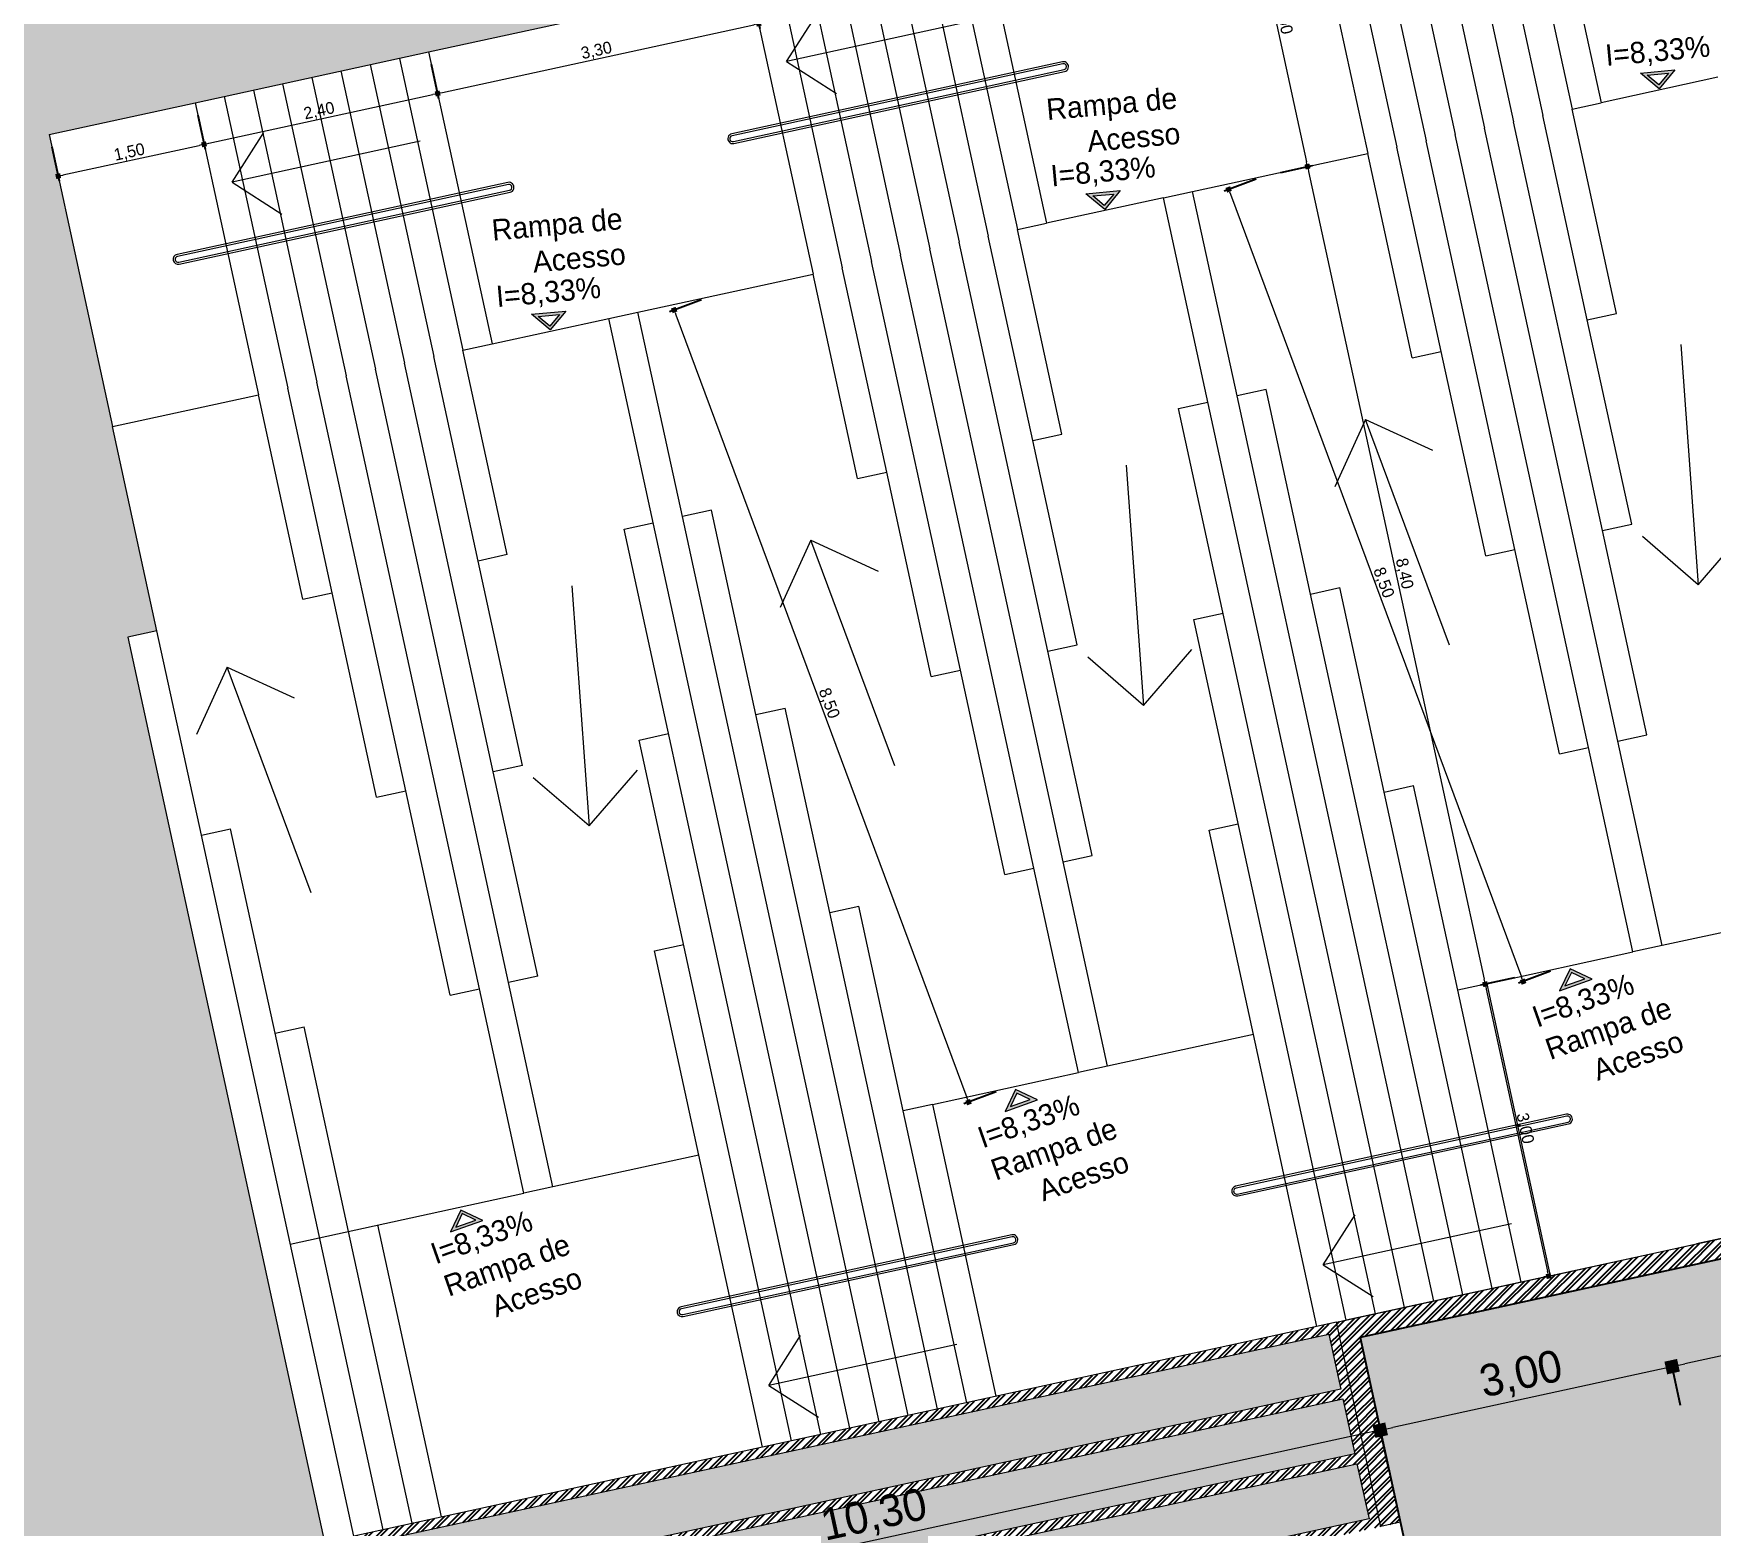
# Model space of a CAD drawing. Header units: millimetres. Extents: x 3006 to 6000, y 1661 to 3774.
# Drawn here: x 4697.79 to 4714.64, y 1877.92 to 1892.91 of the extents above; entities that cross this region are included whole.
import ezdxf

# ---------------------------------------------------------------- set-up
doc = ezdxf.new("R2010")
doc.units = ezdxf.units.MM
doc.header["$LTSCALE"] = 10
for name, color, linetype, lineweight in [('.10 ultra fina', 240, 'Continuous', 5), ('.20', 130, 'Continuous', 20), ('COTAS', 230, 'Continuous', 15), ('MARCAÇÕES', 230, 'Continuous', 15)]:
    doc.layers.add(name, color=color, linetype=linetype, lineweight=lineweight)
doc.layers.add('.20 hachura', color=185, linetype='Continuous')
doc.layers.add('Escrita', color=34, linetype='Continuous')
doc.layers.add('Verde', color=7, linetype='Continuous', true_color=0x136734)
doc.styles.add('Texto Wilian', font='himalaya.ttf')
doc.dimstyles.new('Cota 1-200 Exter WMJ', dxfattribs={"dimtxt": 0.32, "dimasz": 0.13, "dimexe": 0.05, "dimexo": 0.3, "dimgap": 0.03, "dimtad": 1, "dimzin": 1, "dimtxsty": 'Texto Wilian', "dimblk": 'BOXFILLED', "dimcen": 0, "dimclrd": 230, "dimclre": 230, "dimclrt": 104, "dimazin": 0, "dimtfac": 1, "dimtix": 1, "dimtmove": 0, "dimatfit": 3, "dimfxl": 0.4, "dimfxlon": 1, "dimlwd": 20, "dimarcsym": 2})
doc.dimstyles.new('Cota 1-75 Exter WMJ', dxfattribs={"dimtxt": 0.12, "dimasz": 0.05, "dimexe": 0.05, "dimexo": 0.1, "dimgap": 0.002, "dimtad": 1, "dimzin": 1, "dimtxsty": 'Texto Wilian', "dimblk": 'BOXFILLED', "dimcen": 2.5, "dimclrd": 230, "dimclre": 230, "dimclrt": 104, "dimazin": 0, "dimtfac": 1, "dimtix": 1, "dimtmove": 0, "dimatfit": 3, "dimfxl": 0.3, "dimfxlon": 1, "dimlwd": 20, "dimarcsym": 1})

# ---------------------------------------------------------------- blocks, each defined once
blk = doc.blocks.new('_BoxFilled')
at = {"color": 0, "linetype": 'ByBlock', "lineweight": -2}
blk.add_line((-0.5, 0), (-1, 0), dxfattribs=at)
at = {"color": 0, "linetype": 'ByBlock'}
blk.add_solid([(-0.5, 0.5), (0.5, 0.5), (-0.5, -0.5), (0.5, -0.5)], dxfattribs=at)
blk = doc.blocks.new('*D846')
at = {"layer": 'COTAS', "color": 230, "lineweight": -2, "ltscale": 10, "transparency": 16777216}
for p, q in [((4720.973, 1880.582), (4720.878, 1881.021)), ((4714.328, 1879.137), (4714.233, 1879.577))]:
    blk.add_line(p, q, dxfattribs=at)
at = {"layer": 'COTAS', "color": 230, "linetype": 'Continuous', "lineweight": 20, "ltscale": 10, "transparency": 16777216}
blk.add_line((4720.761, 1880.945), (4714.371, 1879.555), dxfattribs=at)
at = {"layer": 'Defpoints', "color": 0, "ltscale": 10, "transparency": 16777216}
for p in [(4714.243, 1879.528), (4721.302, 1879.071), (4714.657, 1877.626)]:
    blk.add_point(p, dxfattribs=at)
at = {"layer": 'COTAS', "color": 230, "lineweight": 20, "ltscale": 10, "transparency": 16777216, "xscale": 0.13, "yscale": 0.13, "zscale": 0.13}
for p, rotation in [((4720.888, 1880.973), 12.26756816736686), ((4714.243, 1879.528), 192.2675681673669)]:
    blk.add_blockref('_BoxFilled', p, dxfattribs=dict(at, rotation=rotation))
at = {"layer": 'COTAS', "color": 104, "ltscale": 10, "transparency": 16777216, "insert": (4717.517, 1880.474), "char_height": 0.32, "attachment_point": 5, "rotation": 12.2676, "style": 'Texto Wilian'}
blk.add_mtext('6,80', dxfattribs=at)
blk = doc.blocks.new('*D847')
at = {"layer": 'COTAS', "color": 230, "linetype": 'Continuous', "lineweight": 20, "ltscale": 10, "transparency": 16777216}
blk.add_line((4714.116, 1879.5), (4711.439, 1878.918), dxfattribs=at)
at = {"layer": 'COTAS', "color": 230, "lineweight": -2, "ltscale": 10, "transparency": 16777216}
for p, q in [((4714.328, 1879.137), (4714.233, 1879.577)), ((4711.397, 1878.499), (4711.301, 1878.939))]:
    blk.add_line(p, q, dxfattribs=at)
at = {"layer": 'Defpoints', "color": 0, "ltscale": 10, "transparency": 16777216}
for p in [(4711.312, 1878.89), (4714.657, 1877.626), (4711.725, 1876.989)]:
    blk.add_point(p, dxfattribs=at)
at = {"layer": 'COTAS', "color": 230, "lineweight": 20, "ltscale": 10, "transparency": 16777216, "xscale": 0.13, "yscale": 0.13, "zscale": 0.13}
for p, rotation in [((4714.243, 1879.528), 12.26756816736686), ((4711.312, 1878.89), 192.2675681673669)]:
    blk.add_blockref('_BoxFilled', p, dxfattribs=dict(at, rotation=rotation))
at = {"layer": 'COTAS', "color": 104, "ltscale": 10, "transparency": 16777216, "insert": (4712.729, 1879.433), "char_height": 0.32, "attachment_point": 5, "rotation": 12.2676, "style": 'Texto Wilian'}
blk.add_mtext('3,00', dxfattribs=at)
blk = doc.blocks.new('*D848')
at = {"layer": 'COTAS', "color": 230, "lineweight": -2, "ltscale": 10, "transparency": 16777216}
for p, q in [((4711.397, 1878.499), (4711.301, 1878.939)), ((4701.332, 1876.311), (4701.237, 1876.751))]:
    blk.add_line(p, q, dxfattribs=at)
at = {"layer": 'COTAS', "color": 230, "linetype": 'Continuous', "lineweight": 20, "ltscale": 10, "transparency": 16777216}
blk.add_line((4711.185, 1878.863), (4701.374, 1876.729), dxfattribs=at)
at = {"layer": 'Defpoints', "color": 0, "ltscale": 10, "transparency": 16777216}
for p in [(4711.725, 1876.989), (4701.247, 1876.702), (4701.661, 1874.8)]:
    blk.add_point(p, dxfattribs=at)
at = {"layer": 'COTAS', "color": 230, "lineweight": 20, "ltscale": 10, "transparency": 16777216, "xscale": 0.13, "yscale": 0.13, "zscale": 0.13}
for p, rotation in [((4711.312, 1878.89), 12.26756816736686), ((4701.247, 1876.702), 192.2675681673669)]:
    blk.add_blockref('_BoxFilled', p, dxfattribs=dict(at, rotation=rotation))
at = {"layer": 'COTAS', "color": 104, "ltscale": 10, "transparency": 16777216, "insert": (4706.231, 1878.02), "char_height": 0.32, "attachment_point": 5, "rotation": 12.2676, "style": 'Texto Wilian'}
blk.add_mtext('10,30', dxfattribs=at)
blk = doc.blocks.new('*D957')
at = {"layer": 'COTAS', "color": 230, "lineweight": -2, "ltscale": 10, "transparency": 16777216}
for p, q in [((4709.675, 1894.45), (4709.992, 1894.519)), ((4710.312, 1891.518), (4710.63, 1891.587))]:
    blk.add_line(p, q, dxfattribs=at)
at = {"layer": 'COTAS', "color": 230, "linetype": 'Continuous', "lineweight": 20, "ltscale": 10, "transparency": 16777216}
blk.add_line((4709.954, 1894.459), (4710.57, 1891.625), dxfattribs=at)
at = {"layer": 'Defpoints', "color": 0, "ltscale": 10, "transparency": 16777216}
for p in [(4709.577, 1894.428), (4710.581, 1891.577), (4710.215, 1891.497)]:
    blk.add_point(p, dxfattribs=at)
at = {"layer": 'COTAS', "color": 230, "lineweight": 20, "ltscale": 10, "transparency": 16777216, "xscale": 0.05, "yscale": 0.05, "zscale": 0.05}
for p, rotation in [((4709.944, 1894.508), 102.2675681673714), ((4710.581, 1891.577), 282.2675681673713)]:
    blk.add_blockref('_BoxFilled', p, dxfattribs=dict(at, rotation=rotation))
at = {"layer": 'COTAS', "color": 104, "ltscale": 10, "transparency": 16777216, "insert": (4710.337, 1893.059), "char_height": 0.12, "attachment_point": 5, "rotation": 282.2676, "style": 'Texto Wilian'}
blk.add_mtext('3,00', dxfattribs=at)
blk = doc.blocks.new('*D958')
at = {"layer": 'COTAS', "color": 230, "lineweight": -2, "ltscale": 10, "transparency": 16777216}
for p, q in [((4710.312, 1891.518), (4710.63, 1891.587)), ((4712.659, 1883.432), (4712.317, 1883.358))]:
    blk.add_line(p, q, dxfattribs=at)
at = {"layer": 'COTAS', "color": 230, "linetype": 'Continuous', "lineweight": 20, "ltscale": 10, "transparency": 16777216}
blk.add_line((4710.592, 1891.528), (4712.355, 1883.417), dxfattribs=at)
at = {"layer": 'Defpoints', "color": 0, "ltscale": 10, "transparency": 16777216}
for p in [(4710.215, 1891.497), (4712.97, 1883.5), (4712.366, 1883.368)]:
    blk.add_point(p, dxfattribs=at)
at = {"layer": 'COTAS', "color": 230, "lineweight": 20, "ltscale": 10, "transparency": 16777216, "xscale": 0.05, "yscale": 0.05, "zscale": 0.05}
for p, rotation in [((4710.581, 1891.577), 102.2675681673714), ((4712.366, 1883.368), 282.2675681673714)]:
    blk.add_blockref('_BoxFilled', p, dxfattribs=dict(at, rotation=rotation))
at = {"layer": 'COTAS', "color": 104, "ltscale": 10, "transparency": 16777216, "insert": (4711.548, 1887.489), "char_height": 0.12, "attachment_point": 5, "rotation": 282.2676, "style": 'Texto Wilian'}
blk.add_mtext('8,40', dxfattribs=at)
blk = doc.blocks.new('*D959')
at = {"layer": 'COTAS', "color": 230, "lineweight": -2, "ltscale": 10, "transparency": 16777216}
for p, q in [((4712.659, 1883.432), (4712.317, 1883.358)), ((4713.003, 1880.437), (4712.954, 1880.426))]:
    blk.add_line(p, q, dxfattribs=at)
at = {"layer": 'COTAS', "color": 230, "linetype": 'Continuous', "lineweight": 20, "ltscale": 10, "transparency": 16777216}
blk.add_line((4712.376, 1883.319), (4712.993, 1880.486), dxfattribs=at)
at = {"layer": 'Defpoints', "color": 0, "ltscale": 10, "transparency": 16777216}
for p in [(4712.97, 1883.5), (4713.003, 1880.437), (4713.022, 1880.441)]:
    blk.add_point(p, dxfattribs=at)
at = {"layer": 'COTAS', "color": 230, "lineweight": 20, "ltscale": 10, "transparency": 16777216, "xscale": 0.05, "yscale": 0.05, "zscale": 0.05}
for p, rotation in [((4712.366, 1883.368), 102.2675681673714), ((4713.003, 1880.437), 282.2675681673714)]:
    blk.add_blockref('_BoxFilled', p, dxfattribs=dict(at, rotation=rotation))
at = {"layer": 'COTAS', "color": 104, "ltscale": 10, "transparency": 16777216, "insert": (4712.76, 1881.919), "char_height": 0.12, "attachment_point": 5, "rotation": 282.2676, "style": 'Texto Wilian'}
blk.add_mtext('3,00', dxfattribs=at)
blk = doc.blocks.new('*D960')
at = {"layer": 'COTAS', "color": 230, "lineweight": -2, "ltscale": 10, "transparency": 16777216}
for p, q in [((4699.436, 1892.093), (4699.51, 1891.751)), ((4697.97, 1891.774), (4698.044, 1891.432))]:
    blk.add_line(p, q, dxfattribs=at)
at = {"layer": 'COTAS', "color": 230, "linetype": 'Continuous', "lineweight": 20, "ltscale": 10, "transparency": 16777216}
blk.add_line((4698.082, 1891.492), (4699.45, 1891.789), dxfattribs=at)
at = {"layer": 'Defpoints', "color": 0, "ltscale": 10, "transparency": 16777216}
for p in [(4699.409, 1892.217), (4697.943, 1891.899), (4699.499, 1891.8)]:
    blk.add_point(p, dxfattribs=at)
at = {"layer": 'COTAS', "color": 230, "lineweight": 20, "ltscale": 10, "transparency": 16777216, "xscale": 0.05, "yscale": 0.05, "zscale": 0.05}
for p, rotation in [((4699.499, 1891.8), 12.26756816735529), ((4698.034, 1891.481), 192.2675681673553)]:
    blk.add_blockref('_BoxFilled', p, dxfattribs=dict(at, rotation=rotation))
at = {"layer": 'COTAS', "color": 104, "ltscale": 10, "transparency": 16777216, "insert": (4698.75, 1891.715), "char_height": 0.12, "attachment_point": 5, "rotation": 12.2676, "style": 'Texto Wilian'}
blk.add_mtext('1,50', dxfattribs=at)
blk = doc.blocks.new('*D961')
at = {"layer": 'COTAS', "color": 230, "lineweight": -2, "ltscale": 10, "transparency": 16777216}
for p, q in [((4701.781, 1892.603), (4701.855, 1892.261)), ((4699.436, 1892.093), (4699.51, 1891.751))]:
    blk.add_line(p, q, dxfattribs=at)
at = {"layer": 'COTAS', "color": 230, "linetype": 'Continuous', "lineweight": 20, "ltscale": 10, "transparency": 16777216}
blk.add_line((4699.548, 1891.81), (4701.796, 1892.299), dxfattribs=at)
at = {"layer": 'Defpoints', "color": 0, "ltscale": 10, "transparency": 16777216}
for p in [(4701.754, 1892.727), (4701.845, 1892.31), (4699.409, 1892.217)]:
    blk.add_point(p, dxfattribs=at)
at = {"layer": 'COTAS', "color": 230, "lineweight": 20, "ltscale": 10, "transparency": 16777216, "xscale": 0.05, "yscale": 0.05, "zscale": 0.05}
for p, rotation in [((4701.845, 1892.31), 12.26756816735529), ((4699.499, 1891.8), 192.2675681673553)]:
    blk.add_blockref('_BoxFilled', p, dxfattribs=dict(at, rotation=rotation))
at = {"layer": 'COTAS', "color": 104, "ltscale": 10, "transparency": 16777216, "insert": (4700.656, 1892.13), "char_height": 0.12, "attachment_point": 5, "rotation": 12.2676, "style": 'Texto Wilian'}
blk.add_mtext('2,40', dxfattribs=at)
blk = doc.blocks.new('*D962')
at = {"layer": 'COTAS', "color": 230, "lineweight": -2, "ltscale": 10, "transparency": 16777216}
for p, q in [((4705.005, 1893.304), (4705.08, 1892.962)), ((4701.781, 1892.603), (4701.855, 1892.261))]:
    blk.add_line(p, q, dxfattribs=at)
at = {"layer": 'COTAS', "color": 230, "linetype": 'Continuous', "lineweight": 20, "ltscale": 10, "transparency": 16777216}
blk.add_line((4701.893, 1892.32), (4705.02, 1893), dxfattribs=at)
at = {"layer": 'Defpoints', "color": 0, "ltscale": 10, "transparency": 16777216}
for p in [(4704.978, 1893.428), (4705.069, 1893.011), (4701.754, 1892.727)]:
    blk.add_point(p, dxfattribs=at)
at = {"layer": 'COTAS', "color": 230, "lineweight": 20, "ltscale": 10, "transparency": 16777216, "xscale": 0.05, "yscale": 0.05, "zscale": 0.05}
for p, rotation in [((4705.069, 1893.011), 12.26756816735529), ((4701.845, 1892.31), 192.2675681673553)]:
    blk.add_blockref('_BoxFilled', p, dxfattribs=dict(at, rotation=rotation))
at = {"layer": 'COTAS', "color": 104, "ltscale": 10, "transparency": 16777216, "insert": (4703.441, 1892.735), "char_height": 0.12, "attachment_point": 5, "rotation": 12.2676, "style": 'Texto Wilian'}
blk.add_mtext('3,30', dxfattribs=at)
blk = doc.blocks.new('*D969')
at = {"layer": 'COTAS', "color": 230, "lineweight": -2, "ltscale": 10, "transparency": 16777216}
for p, q in [((4704.496, 1890.239), (4704.173, 1890.119)), ((4707.453, 1882.286), (4707.13, 1882.165))]:
    blk.add_line(p, q, dxfattribs=at)
at = {"layer": 'COTAS', "color": 230, "linetype": 'Continuous', "lineweight": 20, "ltscale": 10, "transparency": 16777216}
blk.add_line((4704.237, 1890.089), (4707.16, 1882.23), dxfattribs=at)
at = {"layer": 'Defpoints', "color": 0, "ltscale": 10, "transparency": 16777216}
for p in [(4704.59, 1890.274), (4707.547, 1882.321), (4707.177, 1882.183)]:
    blk.add_point(p, dxfattribs=at)
at = {"layer": 'COTAS', "color": 230, "lineweight": 20, "ltscale": 10, "transparency": 16777216, "xscale": 0.05, "yscale": 0.05, "zscale": 0.05}
for p, rotation in [((4704.22, 1890.136), 110.3976705215174), ((4707.177, 1882.183), 290.3976705215175)]:
    blk.add_blockref('_BoxFilled', p, dxfattribs=dict(at, rotation=rotation))
at = {"layer": 'COTAS', "color": 104, "ltscale": 10, "transparency": 16777216, "insert": (4705.77, 1886.186), "char_height": 0.12, "attachment_point": 5, "rotation": 290.3977, "style": 'Texto Wilian'}
blk.add_mtext('8,50', dxfattribs=at)
blk = doc.blocks.new('*D970')
at = {"layer": 'COTAS', "color": 230, "lineweight": -2, "ltscale": 10, "transparency": 16777216}
for p, q in [((4710.066, 1891.45), (4709.743, 1891.33)), ((4713.023, 1883.497), (4712.7, 1883.377))]:
    blk.add_line(p, q, dxfattribs=at)
at = {"layer": 'COTAS', "color": 230, "linetype": 'Continuous', "lineweight": 20, "ltscale": 10, "transparency": 16777216}
blk.add_line((4709.807, 1891.3), (4712.729, 1883.441), dxfattribs=at)
at = {"layer": 'Defpoints', "color": 0, "ltscale": 10, "transparency": 16777216}
for p in [(4710.16, 1891.485), (4713.117, 1883.532), (4712.747, 1883.394)]:
    blk.add_point(p, dxfattribs=at)
at = {"layer": 'COTAS', "color": 230, "lineweight": 20, "ltscale": 10, "transparency": 16777216, "xscale": 0.05, "yscale": 0.05, "zscale": 0.05}
for p, rotation in [((4709.789, 1891.347), 110.3976705215174), ((4712.747, 1883.394), 290.3976705215175)]:
    blk.add_blockref('_BoxFilled', p, dxfattribs=dict(at, rotation=rotation))
at = {"layer": 'COTAS', "color": 104, "ltscale": 10, "transparency": 16777216, "insert": (4711.34, 1887.397), "char_height": 0.12, "attachment_point": 5, "rotation": 290.3977, "style": 'Texto Wilian'}
blk.add_mtext('8,50', dxfattribs=at)

msp = doc.modelspace()

# ---------------------------------------------------------------- hatches: boundary and pattern name
at = {"layer": '.10 ultra fina', "lineweight": 5}
h = msp.add_hatch(color=240, dxfattribs=at)
h.dxf.hatch_style = 1
h.paths.add_polyline_path([(4713.925, 1892.515), (4714.27, 1892.546), (4714.113, 1892.358)])
h.paths.add_polyline_path([(4713.994, 1892.493), (4714.11, 1892.397), (4714.206, 1892.513)], flags=16)
h = msp.add_hatch(color=240, dxfattribs=at)
h.dxf.hatch_style = 1
h.paths.add_polyline_path([(4708.356, 1891.304), (4708.7, 1891.335), (4708.544, 1891.147)])
h.paths.add_polyline_path([(4708.424, 1891.282), (4708.54, 1891.186), (4708.636, 1891.301)], flags=16)
h = msp.add_hatch(color=240, dxfattribs=at)
h.dxf.hatch_style = 1
h.paths.add_polyline_path([(4702.786, 1890.093), (4703.131, 1890.124), (4702.974, 1889.936)])
h.paths.add_polyline_path([(4702.855, 1890.071), (4702.97, 1889.975), (4703.067, 1890.09)], flags=16)
h = msp.add_hatch(color=240, dxfattribs=at)
h.dxf.hatch_style = 1
h.paths.add_polyline_path([(4713.113, 1883.302), (4713.439, 1883.417), (4713.218, 1883.523)])
h.paths.add_polyline_path([(4713.166, 1883.35), (4713.231, 1883.486), (4713.367, 1883.421)], flags=16)
h = msp.add_hatch(color=240, dxfattribs=at)
h.dxf.hatch_style = 1
h.paths.add_polyline_path([(4707.543, 1882.091), (4707.869, 1882.206), (4707.649, 1882.312)])
h.paths.add_polyline_path([(4707.597, 1882.139), (4707.662, 1882.275), (4707.797, 1882.21)], flags=16)
h = msp.add_hatch(color=240, dxfattribs=at)
h.dxf.hatch_style = 1
h.paths.add_polyline_path([(4701.973, 1880.88), (4702.3, 1880.995), (4702.079, 1881.1)])
h.paths.add_polyline_path([(4702.027, 1880.928), (4702.092, 1881.064), (4702.227, 1880.999)], flags=16)
at = {"layer": '.20 hachura'}
h = msp.add_hatch(dxfattribs=at)
h.set_pattern_fill('GOST_WOOD', color=185, scale=0.1)
h.set_pattern_definition([(90, (200, 0), (0.6, -4e-17), [1, -0.2]), (90, (200.2, -0.2), (0.6, -4e-17), [0.6, -0.15, 0.3, -0.15]), (90, (200.4, -0.5), (0.6, -4e-17), [1, -0.2])])
h.paths.add_polyline_path([(4712.352, 1931.77), (4635.355, 1931.693, 0.416128), (4618.89, 1915.051), (4619.131, 1859.017, 0.412301), (4635.665, 1842.659), (4712.662, 1842.736, 0.416128), (4729.127, 1859.378), (4728.886, 1915.412, 0.412301)])
h.paths.add_polyline_path([(4712.358, 1929.27, -0.412301), (4726.386, 1915.39), (4726.627, 1859.356, -0.416128), (4712.657, 1845.236), (4635.66, 1845.159, -0.412301), (4621.631, 1859.039), (4621.39, 1915.073, -0.416128), (4635.361, 1929.193)], flags=16)
h = msp.add_hatch(dxfattribs=at)
h.set_pattern_fill('AR-HBONE', color=185, scale=0.0015)
edge = h.paths.add_edge_path(flags=16)
edge.add_line((4678.969, 1852.053), (4678.312, 1855.078))
edge.add_line((4678.312, 1855.078), (4673.191, 1853.964))
edge.add_line((4673.191, 1853.964), (4662.757, 1901.952))
edge.add_line((4662.757, 1901.952), (4687.196, 1907.266))
edge.add_line((4687.196, 1907.266), (4697.63, 1859.278))
edge.add_line((4697.63, 1859.278), (4692.51, 1858.165))
edge.add_line((4692.51, 1858.165), (4693.167, 1855.14))
edge.add_line((4693.167, 1855.14), (4691.702, 1854.822))
edge.add_arc((4684.178, 1862.289), 10.6, 298.0329, 315.2149, ccw=False)
edge.add_line((4689.16, 1852.932), (4689.496, 1851.387))
edge.add_line((4689.496, 1851.387), (4689.907, 1851.476))
edge.add_line((4689.907, 1851.476), (4689.938, 1851.329))
edge.add_line((4689.938, 1851.329), (4683.489, 1849.927))
edge.add_line((4683.489, 1849.927), (4683.457, 1850.074))
edge.add_line((4683.457, 1850.074), (4683.868, 1850.163))
edge.add_line((4683.868, 1850.163), (4683.532, 1851.709))
edge.add_arc((4684.178, 1862.289), 10.6, 249.3202, 266.5022, ccw=False)
edge.add_line((4680.435, 1852.372), (4678.969, 1852.053))
h.paths.add_polyline_path([(4664.082, 1875.197), (4636.785, 1869.262), (4626.492, 1916.598), (4653.789, 1922.533)], flags=16)
h.paths.add_polyline_path([(4694.355, 1893.165), (4688.554, 1919.842), (4702.137, 1922.795), (4707.938, 1896.119)], flags=16)
h.paths.add_polyline_path([(4635.221, 1868.922), (4632.876, 1868.412), (4622.583, 1915.748), (4624.928, 1916.258)], flags=16)
edge = h.paths.add_edge_path()
edge.add_line((4671.683, 1851.488), (4674.509, 1851.488))
edge.add_line((4674.509, 1851.488), (4674.509, 1847.908))
edge.add_line((4674.509, 1847.908), (4684.178, 1847.908))
edge.add_arc((4684.178, 1862.289), 14.381, 270, 296.6048)
edge.add_arc((4684.178, 1862.289), 14.381, 296.6048, 328.5502)
edge.add_line((4696.447, 1854.786), (4700.98, 1855.771))
edge.add_line((4700.98, 1855.771), (4701, 1855.758))
edge.add_line((4701, 1855.758), (4702.255, 1854.936))
edge.add_line((4702.255, 1854.936), (4703.186, 1856.359))
edge.add_line((4703.186, 1856.359), (4703.31, 1856.278))
edge.add_line((4703.31, 1856.278), (4705.581, 1856.772))
edge.add_line((4705.581, 1856.772), (4701.002, 1877.827))
edge.add_line((4701.002, 1877.827), (4700.709, 1877.764))
edge.add_line((4700.709, 1877.764), (4698.733, 1886.851))
edge.add_line((4698.733, 1886.851), (4699.026, 1886.915))
edge.add_line((4699.026, 1886.915), (4697.943, 1891.899))
edge.add_line((4697.943, 1891.899), (4712.076, 1894.972))
edge.add_line((4712.076, 1894.972), (4705.228, 1926.464))
edge.add_line((4705.228, 1926.464), (4685.978, 1922.278))
edge.add_line((4685.978, 1922.278), (4688.725, 1909.645))
edge.add_line((4688.725, 1909.645), (4674.551, 1906.563))
edge.add_line((4674.551, 1906.563), (4659.997, 1903.398))
edge.add_line((4659.997, 1903.398), (4655.319, 1924.913))
edge.add_line((4655.319, 1924.913), (4622.012, 1917.67))
edge.add_line((4622.012, 1917.67), (4633.154, 1866.426))
edge.add_line((4633.154, 1866.426), (4666.842, 1873.751))
edge.add_line((4666.842, 1873.751), (4671.683, 1851.488))
h = msp.add_hatch(dxfattribs=at)
h.set_pattern_fill('ANSI32', color=185, scale=0.009)
h.paths.add_polyline_path([(4711.11, 1879.82), (4721.663, 1882.115), (4721.621, 1882.311), (4710.872, 1879.973), (4711.318, 1877.924), (4711.513, 1877.966)])
h = msp.add_hatch(dxfattribs=at)
h.set_pattern_fill('AR-HBONE', color=185, scale=0.0015)
h.paths.add_polyline_path([(4721.663, 1882.115), (4711.11, 1879.82), (4711.725, 1876.989), (4715.433, 1859.937), (4715.646, 1858.96), (4726.199, 1861.255)])
h.paths.add_polyline_path([(4714.657, 1877.626), (4721.302, 1879.071), (4725.009, 1862.02), (4718.365, 1860.575)], flags=16)
h = msp.add_hatch(dxfattribs=at)
h.set_pattern_fill('ANSI32', color=185, scale=0.009)
h.paths.add_polyline_path([(4711.318, 1877.924), (4710.872, 1879.973), (4701.002, 1877.827), (4701.448, 1875.778)])
h.paths.add_polyline_path([(4701.263, 1877.1), (4710.937, 1879.204), (4711.057, 1878.651), (4701.383, 1876.547)], flags=16)
h.paths.add_polyline_path([(4701.242, 1877.198), (4701.121, 1877.751), (4710.795, 1879.854), (4710.916, 1879.301)], flags=16)
h.paths.add_polyline_path([(4701.404, 1876.45), (4711.078, 1878.553), (4711.199, 1878), (4701.525, 1875.897)], flags=16)
at = {"layer": '.20 hachura', "true_color": 0x0a7808}
h = msp.add_hatch(dxfattribs=at)
h.set_pattern_fill('CROSS', color=96, scale=0.01)
h.paths.add_polyline_path([(4710.916, 1879.301), (4710.795, 1879.854), (4701.121, 1877.751), (4701.242, 1877.198)])
h.paths.add_polyline_path([(4711.057, 1878.651), (4710.937, 1879.204), (4701.263, 1877.1), (4701.383, 1876.547)])
h.paths.add_polyline_path([(4711.199, 1878), (4711.078, 1878.553), (4701.404, 1876.45), (4701.525, 1875.897)])

# ---------------------------------------------------------------- linework, layer by layer
at = {"layer": '.10 ultra fina', "color": 240, "lineweight": 5}
for points in [[(4713.925, 1892.515), (4714.27, 1892.546), (4714.113, 1892.358)], [(4714.206, 1892.513), (4714.11, 1892.397), (4713.994, 1892.493)], [(4708.356, 1891.304), (4708.7, 1891.335), (4708.544, 1891.147)], [(4708.636, 1891.301), (4708.54, 1891.186), (4708.424, 1891.282)], [(4702.786, 1890.093), (4703.131, 1890.124), (4702.974, 1889.936)], [(4703.067, 1890.09), (4702.97, 1889.975), (4702.855, 1890.071)], [(4713.113, 1883.302), (4713.439, 1883.417), (4713.218, 1883.523)], [(4713.367, 1883.421), (4713.231, 1883.486), (4713.166, 1883.35)], [(4707.543, 1882.091), (4707.869, 1882.206), (4707.649, 1882.312)], [(4707.797, 1882.21), (4707.662, 1882.275), (4707.597, 1882.139)], [(4701.973, 1880.88), (4702.3, 1880.995), (4702.079, 1881.1)], [(4702.227, 1880.999), (4702.092, 1881.064), (4702.027, 1880.928)]]:
    msp.add_lwpolyline(points, close=True, dxfattribs=at)
at = {"layer": '.20', "ltscale": 10}
for p, q in [((4712.893, 1895.149), (4713.531, 1892.218)), ((4712.014, 1894.958), (4712.651, 1892.027)), ((4712.307, 1895.022), (4712.945, 1892.09)), ((4712.6, 1895.086), (4713.238, 1892.154)), ((4711.428, 1894.831), (4712.065, 1891.899)), ((4711.721, 1894.894), (4712.358, 1891.963)), ((4710.548, 1894.64), (4711.186, 1891.708)), ((4710.841, 1894.703), (4711.479, 1891.772)), ((4711.135, 1894.767), (4711.772, 1891.835)), ((4707.324, 1893.938), (4707.961, 1891.007)), ((4706.737, 1893.811), (4707.375, 1890.879)), ((4707.03, 1893.875), (4707.668, 1890.943)), ((4705.858, 1893.62), (4706.495, 1890.688)), ((4706.151, 1893.683), (4706.788, 1890.752)), ((4706.444, 1893.747), (4707.082, 1890.816)), ((4705.272, 1893.492), (4705.909, 1890.561)), ((4705.565, 1893.556), (4706.202, 1890.624)), ((4701.754, 1892.727), (4704.978, 1893.428)), ((4704.978, 1893.428), (4705.616, 1890.497)), ((4699.409, 1892.217), (4701.754, 1892.727)), ((4701.167, 1892.6), (4701.805, 1889.668)), ((4701.461, 1892.663), (4702.098, 1889.732)), ((4701.754, 1892.727), (4702.391, 1889.796)), ((4700.581, 1892.472), (4701.219, 1889.541)), ((4700.874, 1892.536), (4701.512, 1889.604)), ((4714.703, 1892.473), (4713.531, 1892.218)), ((4699.702, 1892.281), (4700.339, 1889.35)), ((4699.995, 1892.345), (4700.632, 1889.413)), ((4700.288, 1892.408), (4700.925, 1889.477)), ((4697.943, 1891.899), (4699.409, 1892.217)), ((4699.409, 1892.217), (4700.046, 1889.286)), ((4713.391, 1890.038), (4712.945, 1892.09)), ((4713.238, 1892.154), (4713.531, 1892.218)), ((4713.684, 1890.102), (4713.238, 1892.154)), ((4713.697, 1885.807), (4712.358, 1891.963)), ((4713.544, 1887.923), (4712.651, 1892.027)), ((4697.943, 1891.899), (4698.58, 1888.967)), ((4711.925, 1889.72), (4711.479, 1891.772)), ((4712.664, 1887.731), (4711.772, 1891.835)), ((4713.404, 1885.743), (4712.065, 1891.899)), ((4709.72, 1891.389), (4710.599, 1891.581)), ((4710.599, 1891.581), (4711.186, 1891.708)), ((4711.632, 1889.656), (4711.186, 1891.708)), ((4709.134, 1891.262), (4707.961, 1891.007)), ((4709.134, 1891.262), (4709.427, 1891.326)), ((4711.556, 1880.122), (4709.134, 1891.262)), ((4709.427, 1891.326), (4709.72, 1891.389)), ((4709.873, 1889.273), (4709.427, 1891.326)), ((4707.668, 1890.943), (4707.961, 1891.007)), ((4708.114, 1888.891), (4707.668, 1890.943)), ((4708.127, 1884.596), (4706.788, 1890.752)), ((4707.974, 1886.712), (4707.082, 1890.816)), ((4707.821, 1888.827), (4707.375, 1890.879)), ((4707.095, 1886.52), (4706.202, 1890.624)), ((4707.834, 1884.532), (4706.495, 1890.688)), ((4705.03, 1890.369), (4705.616, 1890.497)), ((4706.062, 1888.445), (4705.616, 1890.497)), ((4706.355, 1888.509), (4705.909, 1890.561)), ((4704.15, 1890.178), (4705.03, 1890.369)), ((4703.564, 1890.051), (4703.857, 1890.114)), ((4703.857, 1890.114), (4704.15, 1890.178)), ((4704.303, 1888.062), (4703.857, 1890.114)), ((4713.391, 1890.038), (4713.684, 1890.102)), ((4702.391, 1889.796), (4703.564, 1890.051)), ((4705.986, 1878.911), (4703.564, 1890.051)), ((4713.837, 1887.986), (4713.391, 1890.038)), ((4702.098, 1889.732), (4702.391, 1889.796)), ((4702.544, 1887.68), (4702.098, 1889.732)), ((4702.404, 1885.5), (4701.512, 1889.604)), ((4702.251, 1887.616), (4701.805, 1889.668)), ((4711.632, 1889.656), (4711.925, 1889.72)), ((4712.371, 1887.668), (4711.925, 1889.72)), ((4701.525, 1885.309), (4700.632, 1889.413)), ((4702.264, 1883.321), (4700.925, 1889.477)), ((4702.557, 1883.385), (4701.219, 1889.541)), ((4698.58, 1888.967), (4700.046, 1889.286)), ((4700.492, 1887.234), (4700.046, 1889.286)), ((4700.785, 1887.297), (4700.339, 1889.35)), ((4710.166, 1889.337), (4709.873, 1889.273)), ((4711.849, 1880.186), (4709.873, 1889.273)), ((4710.612, 1887.285), (4710.166, 1889.337)), ((4709.287, 1889.146), (4709.58, 1889.21)), ((4711.263, 1880.058), (4709.287, 1889.146)), ((4699.026, 1886.915), (4698.58, 1888.967)), ((4707.821, 1888.827), (4708.114, 1888.891)), ((4708.267, 1886.775), (4707.821, 1888.827)), ((4706.062, 1888.445), (4706.355, 1888.509)), ((4706.801, 1886.457), (4706.355, 1888.509)), ((4704.596, 1888.126), (4704.303, 1888.062)), ((4706.279, 1878.975), (4704.303, 1888.062)), ((4705.042, 1886.074), (4704.596, 1888.126)), ((4703.717, 1887.935), (4704.01, 1887.999)), ((4705.693, 1878.847), (4703.717, 1887.935)), ((4713.544, 1887.923), (4713.837, 1887.986)), ((4713.99, 1885.871), (4713.544, 1887.923)), ((4712.371, 1887.668), (4712.664, 1887.731)), ((4713.111, 1885.679), (4712.664, 1887.731)), ((4702.544, 1887.68), (4702.251, 1887.616)), ((4702.697, 1885.564), (4702.251, 1887.616)), ((4700.492, 1887.234), (4700.785, 1887.297)), ((4701.232, 1885.245), (4700.785, 1887.297)), ((4710.612, 1887.285), (4710.905, 1887.349)), ((4712.142, 1880.25), (4710.612, 1887.285)), ((4711.352, 1885.297), (4710.905, 1887.349)), ((4709.44, 1887.03), (4709.733, 1887.094)), ((4710.97, 1879.995), (4709.44, 1887.03)), ((4699.026, 1886.915), (4698.733, 1886.851)), ((4699.473, 1884.863), (4699.026, 1886.915)), ((4707.974, 1886.712), (4708.267, 1886.775)), ((4708.42, 1884.659), (4707.974, 1886.712)), ((4706.801, 1886.457), (4707.095, 1886.52)), ((4707.541, 1884.468), (4707.095, 1886.52)), ((4705.042, 1886.074), (4705.336, 1886.138)), ((4706.572, 1879.038), (4705.042, 1886.074)), ((4705.782, 1884.086), (4705.336, 1886.138)), ((4703.87, 1885.819), (4704.163, 1885.883)), ((4713.697, 1885.807), (4713.99, 1885.871)), ((4705.4, 1878.784), (4703.87, 1885.819)), ((4713.111, 1885.679), (4713.404, 1885.743)), ((4713.85, 1883.691), (4713.404, 1885.743)), ((4714.143, 1883.755), (4713.697, 1885.807)), ((4702.697, 1885.564), (4702.404, 1885.5)), ((4702.85, 1883.448), (4702.404, 1885.5)), ((4711.352, 1885.297), (4711.645, 1885.361)), ((4712.091, 1883.309), (4711.645, 1885.361)), ((4701.232, 1885.245), (4701.525, 1885.309)), ((4701.971, 1883.257), (4701.525, 1885.309)), ((4712.435, 1880.313), (4711.352, 1885.297)), ((4699.473, 1884.863), (4699.766, 1884.927)), ((4701.002, 1877.827), (4699.473, 1884.863)), ((4700.212, 1882.875), (4699.766, 1884.927)), ((4709.593, 1884.914), (4709.886, 1884.978)), ((4710.039, 1882.862), (4709.593, 1884.914)), ((4707.541, 1884.468), (4707.834, 1884.532)), ((4708.28, 1882.48), (4707.834, 1884.532)), ((4708.127, 1884.596), (4708.42, 1884.659)), ((4708.573, 1882.544), (4708.127, 1884.596)), ((4705.782, 1884.086), (4706.075, 1884.15)), ((4706.865, 1879.102), (4705.782, 1884.086)), ((4706.521, 1882.097), (4706.075, 1884.15)), ((4715.609, 1884.073), (4714.143, 1883.755)), ((4704.023, 1883.703), (4704.316, 1883.767)), ((4704.469, 1881.651), (4704.023, 1883.703)), ((4712.384, 1883.372), (4713.85, 1883.691)), ((4714.143, 1883.755), (4713.85, 1883.691)), ((4701.971, 1883.257), (4702.264, 1883.321)), ((4702.71, 1881.269), (4702.264, 1883.321)), ((4702.85, 1883.448), (4702.557, 1883.385)), ((4703.003, 1881.333), (4702.557, 1883.385)), ((4712.384, 1883.372), (4712.091, 1883.309)), ((4713.022, 1880.441), (4712.384, 1883.372)), ((4712.728, 1880.377), (4712.091, 1883.309)), ((4700.212, 1882.875), (4700.505, 1882.938)), ((4701.296, 1877.891), (4700.212, 1882.875)), ((4700.951, 1880.886), (4700.505, 1882.938)), ((4710.039, 1882.862), (4708.573, 1882.544)), ((4710.676, 1879.931), (4710.039, 1882.862)), ((4706.814, 1882.161), (4708.28, 1882.48)), ((4708.573, 1882.544), (4708.28, 1882.48)), ((4706.814, 1882.161), (4706.521, 1882.097)), ((4706.814, 1882.161), (4707.452, 1879.23)), ((4707.159, 1879.166), (4706.521, 1882.097)), ((4704.469, 1881.651), (4703.003, 1881.333)), ((4705.107, 1878.72), (4704.469, 1881.651)), ((4703.003, 1881.333), (4702.71, 1881.269)), ((4700.365, 1880.759), (4702.71, 1881.269)), ((4716.246, 1881.142), (4714.487, 1880.76)), ((4701.589, 1877.955), (4700.951, 1880.886)), ((4701.882, 1878.019), (4701.244, 1880.95)), ((4713.022, 1880.441), (4714.487, 1880.76)), ((4712.435, 1880.313), (4712.142, 1880.25)), ((4712.728, 1880.377), (4712.435, 1880.313)), ((4713.022, 1880.441), (4712.728, 1880.377)), ((4711.556, 1880.122), (4711.263, 1880.058)), ((4711.849, 1880.186), (4711.556, 1880.122)), ((4712.142, 1880.25), (4711.849, 1880.186)), ((4711.263, 1880.058), (4710.97, 1879.995))]:
    msp.add_line(p, q, dxfattribs=at)
msp.add_lwpolyline([(4698.733, 1886.851), (4700.709, 1877.764), (4701.002, 1877.827)], dxfattribs=at)
at = {"layer": '.20 hachura', "color": 185}
msp.add_lwpolyline([(4715.433, 1859.937), (4715.646, 1858.96), (4726.199, 1861.255), (4721.663, 1882.115), (4711.11, 1879.82), (4711.725, 1876.989)], dxfattribs=at)
at = {"layer": 'MARCAÇÕES'}
for p, q in [((4705.349, 1892.632), (4705.67, 1893.131)), ((4707.24, 1893.043), (4705.349, 1892.632)), ((4705.349, 1892.632), (4705.849, 1892.311)), ((4699.78, 1891.421), (4700.1, 1891.92)), ((4701.67, 1891.832), (4699.78, 1891.421)), ((4699.78, 1891.421), (4700.279, 1891.1)), ((4714.331, 1889.79), (4714.505, 1887.378)), ((4711.164, 1889.036), (4710.855, 1888.362)), ((4712.006, 1886.77), (4711.164, 1889.036)), ((4711.164, 1889.036), (4711.838, 1888.728)), ((4708.761, 1888.578), (4708.935, 1886.167)), ((4714.505, 1887.378), (4714.99, 1887.939)), ((4705.594, 1887.825), (4705.285, 1887.151)), ((4706.436, 1885.559), (4705.594, 1887.825)), ((4705.594, 1887.825), (4706.268, 1887.516)), ((4714.505, 1887.378), (4713.944, 1887.863)), ((4703.191, 1887.367), (4703.365, 1884.956)), ((4708.935, 1886.167), (4709.42, 1886.728)), ((4699.731, 1886.55), (4699.422, 1885.876)), ((4700.573, 1884.284), (4699.731, 1886.55)), ((4699.731, 1886.55), (4700.405, 1886.242)), ((4708.935, 1886.167), (4708.374, 1886.652)), ((4703.365, 1884.956), (4703.851, 1885.517)), ((4703.365, 1884.956), (4702.804, 1885.441)), ((4710.739, 1880.551), (4711.06, 1881.051)), ((4712.63, 1880.962), (4710.739, 1880.551)), ((4710.739, 1880.551), (4711.239, 1880.231)), ((4705.17, 1879.34), (4705.49, 1879.839)), ((4707.06, 1879.751), (4705.17, 1879.34)), ((4705.17, 1879.34), (4705.669, 1879.019))]:
    msp.add_line(p, q, dxfattribs=at)
at = {"layer": 'Verde', "color": 106, "lineweight": 9}
msp.add_line((4710.872, 1879.973), (4701.002, 1877.827), dxfattribs=at)
for points in [[(4704.798, 1891.905, 1), (4704.819, 1891.808), (4708.141, 1892.53, 1), (4708.12, 1892.628)], [(4704.802, 1891.886, 1), (4704.815, 1891.827), (4708.137, 1892.55, 1), (4708.124, 1892.608)], [(4699.228, 1890.694, 1), (4699.249, 1890.596), (4702.572, 1891.319, 1), (4702.55, 1891.417)], [(4699.232, 1890.675, 1), (4699.245, 1890.616), (4702.567, 1891.338, 1), (4702.555, 1891.397)], [(4709.858, 1881.339, 1), (4709.88, 1881.242), (4713.202, 1881.964, 1), (4713.181, 1882.062)], [(4709.863, 1881.32, 1), (4709.875, 1881.261), (4713.198, 1881.983, 1), (4713.185, 1882.042)], [(4704.289, 1880.128, 1), (4704.31, 1880.03), (4707.632, 1880.753, 1), (4707.611, 1880.851)], [(4704.293, 1880.109, 1), (4704.306, 1880.05), (4707.628, 1880.772, 1), (4707.615, 1880.831)]]:
    msp.add_lwpolyline(points, format="xyb", close=True, dxfattribs=at)
msp.add_lwpolyline([(4711.318, 1877.924), (4710.872, 1879.973), (4721.621, 1882.311), (4721.663, 1882.115), (4711.11, 1879.82), (4711.513, 1877.966), (4711.318, 1877.924)], dxfattribs=at)
for points in [[(4701.242, 1877.198), (4701.121, 1877.751), (4710.795, 1879.854), (4710.916, 1879.301)], [(4701.263, 1877.1), (4710.937, 1879.204), (4711.057, 1878.651), (4701.383, 1876.547)], [(4711.078, 1878.553), (4711.199, 1878), (4701.525, 1875.897), (4701.404, 1876.45)]]:
    msp.add_lwpolyline(points, close=True, dxfattribs=at)

# ---------------------------------------------------------------- texts
at = {"layer": 'Escrita', "char_height": 0.21333, "style": 'Texto Wilian'}
for s, insert, width, attachment_point, rotation in [('{\\C34;I=8,33%}', (4714.613, 1892.894), 9.33302, 3, 5.1426), ('{\\C34;Rampa de Acesso }', (4709.26, 1892.373), 1.69693, 3, 5.1426), ('{\\C34;I=8,33%}', (4709.043, 1891.683), 9.33302, 3, 5.1426), ('{\\C34;Rampa de Acesso }', (4703.69, 1891.162), 1.69693, 3, 5.1426), ('{\\C34;I=8,33%}', (4703.473, 1890.472), 9.33302, 3, 5.1426), ('{\\C34;I=8,33%}', (4713.895, 1883.243), 9.33302, 9, 19.3926), ('{\\C34;Rampa de Acesso }', (4714.379, 1882.704), 1.69693, 9, 19.3926), ('{\\C34;I=8,33%}', (4708.326, 1882.031), 9.33302, 9, 19.3926), ('{\\C34;Rampa de Acesso }', (4708.81, 1881.493), 1.69693, 9, 19.3926), ('{\\C34;I=8,33%}', (4702.832, 1880.866), 9.33302, 9, 19.3926), ('{\\C34;Rampa de Acesso }', (4703.316, 1880.328), 1.69693, 9, 19.3926)]:
    msp.add_mtext(s, dxfattribs=dict(at, insert=insert, width=width, attachment_point=attachment_point, rotation=rotation))

# ---------------------------------------------------------------- dimensions: what is measured, and where the dimension line sits
at = {"layer": 'COTAS', "ltscale": 10}
for p1, p2, distance, dimstyle, picture, middle in [((4709.577, 1894.428), (4710.215, 1891.497), 0.375, 'Cota 1-75 Exter WMJ', '*D957', (4710.337, 1893.059)), ((4697.943, 1891.899), (4699.409, 1892.217), -0.427, 'Cota 1-75 Exter WMJ', '*D960', (4698.75, 1891.715)), ((4721.302, 1879.071), (4714.657, 1877.626), -1.946, 'Cota 1-200 Exter WMJ', '*D846', (4717.517, 1880.474))]:
    dim = msp.add_aligned_dim(p1=p1, p2=p2, distance=distance, dimstyle=dimstyle, dxfattribs=at)
    dim.commit()
    dim.dimension.update_dxf_attribs({"geometry": picture, "text_midpoint": middle})
for base, p1, p2, angle, picture, middle in [((4705.069, 1893.011), (4701.754, 1892.727), (4704.978, 1893.428), 192.2676, '*D962', (4703.441, 1892.735)), ((4701.845, 1892.31), (4699.409, 1892.217), (4701.754, 1892.727), 192.2676, '*D961', (4700.656, 1892.13)), ((4712.366, 1883.368), (4710.215, 1891.497), (4712.97, 1883.5), 102.2676, '*D958', (4711.548, 1887.489)), ((4713.003, 1880.437), (4712.97, 1883.5), (4713.022, 1880.441), 102.2676, '*D959', (4712.76, 1881.919))]:
    dim = msp.add_linear_dim(base=base, p1=p1, p2=p2, angle=angle, dimstyle='Cota 1-75 Exter WMJ', override={"dimtmove": 1}, dxfattribs=at)
    dim.commit()
    dim.dimension.update_dxf_attribs({"geometry": picture, "text_midpoint": middle})
for p1, p2, picture, middle in [((4710.16, 1891.485), (4713.117, 1883.532), '*D970', (4711.34, 1887.397)), ((4704.59, 1890.274), (4707.547, 1882.321), '*D969', (4705.77, 1886.186))]:
    dim = msp.add_aligned_dim(p1=p1, p2=p2, distance=-0.395, text='8,50', dimstyle='Cota 1-75 Exter WMJ', dxfattribs=at)
    dim.commit()
    dim.dimension.update_dxf_attribs({"geometry": picture, "text_midpoint": middle})
for base, p1, p2, picture, middle in [((4711.312, 1878.89), (4714.657, 1877.626), (4711.725, 1876.989), '*D847', (4712.729, 1879.433)), ((4701.247, 1876.702), (4711.725, 1876.989), (4701.661, 1874.8), '*D848', (4706.231, 1878.02))]:
    dim = msp.add_linear_dim(base=base, p1=p1, p2=p2, angle=12.2676, dimstyle='Cota 1-200 Exter WMJ', dxfattribs=at)
    dim.commit()
    dim.dimension.update_dxf_attribs({"geometry": picture, "text_midpoint": middle})

doc.saveas('drawing.dxf')
